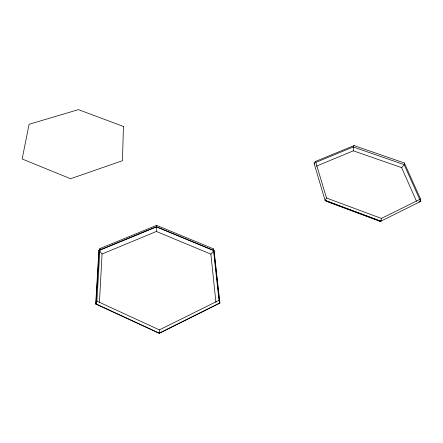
<?xml version="1.0" encoding="UTF-8"?>
<svg xmlns="http://www.w3.org/2000/svg" width="443" height="443" viewBox="0 0 443 443"><rect width="100%" height="100%" fill="white"/><g stroke="black" fill="none" stroke-linecap="round" stroke-linejoin="round"><path stroke-width="0.66" d="M404.354 162.985L420.568 199.051L381.384 218.421L380.958 221.339L325.084 200.485L314.021 163.14L315.527 161.424L354.051 145.592L404.354 162.985L404.354 164.707L353.232 146.987L315.92 162.359M99.409 302.641L102.067 254L156.385 231.473L156.445 226.894L213.88 250.666L219.645 303.001L159.236 333.103L95.965 303.887L99.132 250.456L156.445 226.894M159.242 333.363L159.364 329.897L218.992 300.332L213.343 248.805L156.589 225.354L99.968 248.556L98.9 250.361L95.699 304.02L159.242 333.363L219.9 303.123L214.096 250.577L213.343 248.805M95.699 304.02L96.906 301.151L99.968 248.556M98.9 250.361L156.44 226.716L156.589 225.354M325.084 200.485L326.485 197.999L315.527 161.424M353.232 146.987L354.051 145.592M215.951 302.48L210.868 254.138L213.88 250.666M416.47 201.238L401.635 167.642L404.204 164.763L420.628 201.421L380.897 221.162L379.385 221.151L326.845 201.526L325.262 200.397L380.897 221.162M379.385 221.151L380.62 220.536M316.302 166.208L353.32 150.819L401.635 167.642M418.818 201.953L419.493 201.753M419.72 201.687L420.628 201.421M95.965 303.887L96.386 303.992M326.485 197.999L381.384 218.421M156.44 226.716L214.096 250.577M156.385 231.473L210.868 254.138M96.906 301.151L159.364 329.897M99.132 250.456L102.067 254M314.231 163.207L314.751 163.96M218.992 300.332L219.9 303.123M420.568 199.051L420.85 201.515M353.281 147.115L353.32 150.819M123.442 126.465L122.462 160.698L70.587 178.739L22.15 158.982L29.088 124.295L78.428 109.637L123.442 126.465"/></g></svg>
